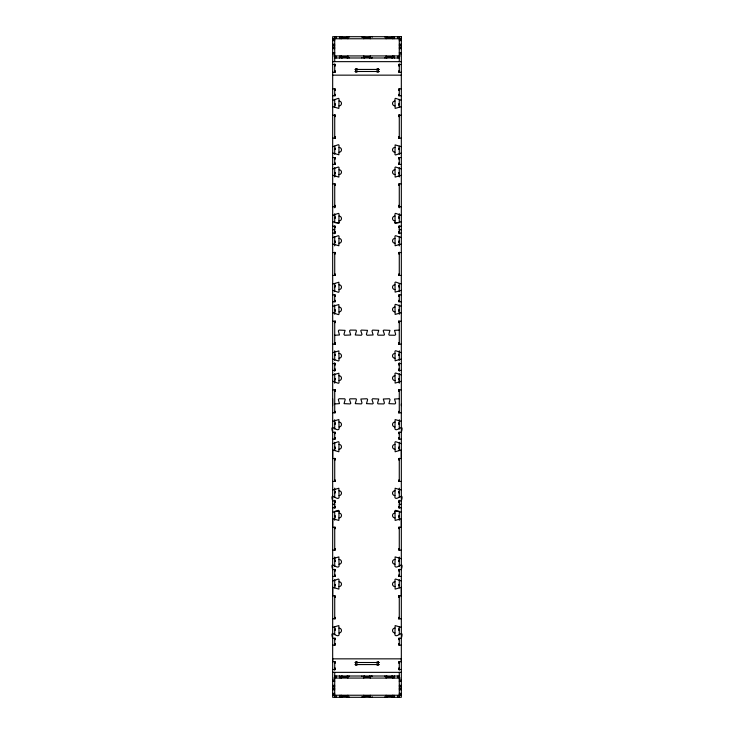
<?xml version="1.0" encoding="UTF-8"?>
<svg xmlns="http://www.w3.org/2000/svg" width="734" height="734" viewBox="0 0 734 734"><rect width="100%" height="100%" fill="white"/><g stroke="black" fill="none" stroke-linecap="round" stroke-linejoin="round"><path stroke-width="1.1" d="M332.667 405.627L332.667 398.745M401.333 405.627L401.333 403.92M334.722 335.254L339.484 334.979L338.328 330.961L338.989 330.08L345.09 330.355L343.934 334.365L344.595 335.254L350.696 334.979L349.549 330.961L350.201 330.08L356.063 330.153L356.412 330.961L355.265 334.979L361.367 335.254L362.018 334.374L360.743 330.649L361.422 330.08L367.523 330.355L366.367 334.374L367.028 335.254L373.129 334.979L371.982 330.961L372.633 330.08L378.735 330.355L377.588 334.374L377.937 335.181L384.102 335.181L384.451 334.374L383.176 330.649L383.854 330.08L389.956 330.355L388.8 334.374L389.148 335.181L395.011 335.254L395.672 334.374L394.516 330.355L399.278 330.08M332.768 100.283L338.383 98.328L339.025 98.76L338.869 108.421L332.768 106.669M401.333 106.659L395.131 108.421L394.975 98.76L395.617 98.328L401.333 100.292M332.768 146.644L338.383 144.69L339.025 145.121L338.869 154.791L332.768 153.03M401.333 153.03L395.617 154.984L394.975 154.553L395.131 144.892L401.333 146.653M332.768 168.948L338.383 166.994L339.025 167.425L338.869 177.096L332.768 175.343M401.333 175.334L395.131 177.096L394.975 167.425L395.617 166.994L401.333 168.958M332.768 215.31L338.383 213.355L339.025 213.796L338.869 223.457L332.768 221.705M401.333 221.696L395.131 223.457L394.975 213.796L395.617 213.355L401.333 215.319M332.768 237.623L338.383 235.66L339.025 236.1L338.869 245.762L332.768 244.009M401.333 244L395.131 245.762L394.975 236.1L395.617 235.66L401.333 237.623M332.768 283.985L338.869 282.232L339.025 291.893L338.383 292.325L332.768 290.37M401.333 290.361L395.131 292.123L394.975 282.462L395.617 282.03L401.333 283.994M401.333 312.675L395.131 314.436L394.975 304.766L395.617 304.335L401.333 306.298M332.768 352.65L338.869 350.898L339.025 360.559L338.383 361L332.768 359.045M401.333 359.036L395.131 360.798L394.975 351.127L395.617 350.696L401.333 352.659M332.768 374.955L338.869 373.202L339.025 382.873L338.383 383.304L332.768 381.35M401.333 381.341L395.131 383.102L394.975 373.441L395.617 373L401.333 374.964M332.768 421.325L338.869 419.564L339.071 428.977C336.906 432.482 329.511 422.078 332.667 432.234L335.41 432.234L335.41 433.611L334.722 433.611M332.768 443.63L338.383 441.675L339.025 442.107L338.869 451.768L332.713 450.015L332.667 458.557L335.41 458.557L335.41 459.934L334.722 459.934M332.768 489.991L338.869 488.238L339.071 497.652C336.906 501.139 329.575 490.752 332.667 500.909L335.41 500.909L335.41 502.276L334.722 502.276M332.768 512.295L338.383 510.341L339.025 510.772L338.869 520.443L332.713 518.681L332.667 527.232L335.41 527.232L335.41 528.599L334.722 528.599M332.768 558.657L338.869 556.904L339.071 566.318C336.906 569.804 329.575 559.427 332.667 569.575L335.41 569.575L335.41 570.951L334.722 570.951M332.768 580.97L338.383 579.016L339.025 579.447L338.869 589.108L332.713 587.347L332.667 595.898L335.41 595.898L335.41 597.274L334.722 597.274M332.768 627.331L338.869 625.579L339.071 634.983C336.906 638.479 329.575 628.093 332.667 638.241L335.41 638.241L335.41 639.617L334.722 639.617M332.768 306.289L338.869 304.537L339.025 314.198L338.383 314.638L332.768 312.675M333.814 38.764L400.186 38.764M332.667 39.214L334.722 39.214M399.278 39.214L401.333 39.214M332.667 40.59L334.722 40.59M399.278 40.59L401.333 40.59M332.667 44.26L334.722 44.26M399.278 44.26L401.333 44.26M332.667 45.636L334.722 45.636M399.278 45.636L401.333 45.636M332.667 47.233L334.722 47.233M399.278 47.233L401.333 47.233M332.667 48.6L334.722 48.6M399.278 48.6L401.333 48.6M332.667 52.609L334.722 52.609M399.278 52.609L401.333 52.609M332.667 53.986L334.722 53.986M399.278 53.986L401.333 53.986M333.814 55.931L400.186 55.931M334.722 57.986L399.278 57.986M332.667 61.647L401.333 61.647M332.667 64.509L335.41 64.509L335.41 65.886L334.722 65.886M401.333 64.509L398.59 64.509L398.59 65.886L399.278 65.886M354.926 69.436L379.478 69.436M334.722 70.923L335.41 70.923L335.41 72.29L332.667 72.29M399.278 70.923L398.59 70.923L398.59 72.29L401.333 72.29M334.722 71.492L335.41 71.492M354.926 71.492L379.478 71.492M398.59 71.492L399.278 71.492M332.667 75.152L401.333 75.152M332.667 88.887L335.41 88.887L335.41 90.264L334.722 90.264M401.333 88.887L398.59 88.887L398.59 90.264L399.278 90.264M334.722 94.383L335.41 94.383L335.41 95.759L332.667 95.759M399.278 94.383L398.59 94.383L398.59 95.759L401.333 95.759M334.722 103.824L335.41 103.824L335.41 105.201M399.278 103.824L398.59 103.824L398.59 105.201M334.722 115.155L335.41 115.155M398.59 115.155L399.278 115.155M332.667 115.21L335.41 115.21L335.41 116.587L334.722 116.587M401.333 115.21L398.59 115.21L398.59 116.587L399.278 116.587M334.722 136.726L335.41 136.726L335.41 138.102L332.667 138.102M399.278 136.726L398.59 136.726L398.59 138.102L401.333 138.102M335.41 138.157L334.722 138.157L334.722 114.871M398.59 138.157L399.278 138.157L399.278 114.871M334.722 149.488L335.41 149.488L335.41 148.112M399.278 149.488L398.59 149.488L398.59 148.112M332.667 157.562L335.41 157.562L335.41 158.929L334.722 158.929M401.333 157.562L398.59 157.562L398.59 158.929L399.278 158.929M334.722 163.049L335.41 163.049L335.41 164.425L332.667 164.425M399.278 163.049L398.59 163.049L398.59 164.425L401.333 164.425M334.722 172.49L335.41 172.49L335.41 173.866M399.278 172.49L398.59 172.49L398.59 173.866M334.209 175.243L334.722 175.243M399.278 175.243L399.791 175.243M332.667 183.885L335.41 183.885L335.41 185.252L334.722 185.252M401.333 183.885L398.59 183.885L398.59 185.252L399.278 185.252M334.722 205.401L335.41 205.401L335.41 206.768L334.722 206.832M399.278 205.401L398.59 205.401L398.59 206.768L399.278 206.832M332.667 206.768L335.41 206.768M398.59 206.768L401.333 206.768M334.209 215.411L334.722 215.411M399.278 215.411L399.791 215.411M334.722 218.163L335.41 218.163L335.41 216.787M399.278 218.163L398.59 218.163L398.59 216.787M339.255 222.677L334.722 222.677L334.722 213.713M394.745 222.677L399.278 222.677L399.278 213.713M332.667 226.228L335.41 226.228L335.41 227.604L334.722 227.604M401.333 226.228L398.59 226.228L398.59 227.604L399.278 227.604M332.667 229.659L334.722 229.659M399.278 229.659L401.333 229.659M334.722 231.724L335.41 231.724L335.41 233.091L332.667 233.091M399.278 231.724L398.59 231.724L398.59 233.091L401.333 233.091M334.209 236.761L334.722 236.761L334.722 245.853M399.791 236.761L399.278 236.761L399.278 245.853M334.722 241.165L335.41 241.165L335.41 242.541M399.278 241.165L398.59 241.165L398.59 242.541M334.722 252.496L335.41 252.496L335.41 253.927L334.722 253.927M399.278 253.927L398.59 253.927L398.59 252.551L399.278 252.496M332.667 252.551L335.41 252.551M398.59 252.551L401.333 252.551M334.722 274.066L335.41 274.066L335.41 275.443L334.722 275.498L334.722 252.212M399.278 274.066L398.59 274.066L398.59 275.443L399.278 275.498L399.278 252.212M332.667 275.443L335.41 275.443M398.59 275.443L401.333 275.443M334.722 286.829L335.41 286.829L335.41 285.453M399.278 286.829L398.59 286.829L398.59 285.453M332.667 294.894L335.41 294.894L335.41 296.27L334.722 296.27M401.333 294.894L398.59 294.894L398.59 296.27L399.278 296.27M334.722 300.389L335.41 300.389L335.41 301.766L332.667 301.766M399.278 300.389L398.59 300.389L398.59 301.766L401.333 301.766M334.722 309.831L335.41 309.831L335.41 311.207M399.278 309.831L398.59 309.831L398.59 311.207M334.209 312.583L334.722 312.583M399.278 312.583L399.791 312.583M335.41 321.162L334.722 321.162L334.722 344.163L335.41 344.163M398.59 321.162L399.278 321.162L399.278 344.163L398.59 344.163M332.667 321.217L335.41 321.217L335.41 322.593L334.722 322.593M401.333 321.217L398.59 321.217L398.59 322.593L399.278 322.593M334.722 342.741L335.41 342.741L335.41 344.108L332.667 344.108M399.278 342.741L398.59 342.741L398.59 344.108L401.333 344.108M334.722 355.495L335.41 355.495L335.41 354.127M399.278 355.495L398.59 355.495L398.59 354.127M332.667 363.569L335.41 363.569L335.41 364.936L334.722 364.936M401.333 363.569L398.59 363.569L398.59 364.936L399.278 364.936M334.722 369.064L335.41 369.064L335.41 370.431L332.667 370.431M399.278 369.064L398.59 369.064L398.59 370.431L401.333 370.431M334.722 378.505L335.41 378.505L335.41 379.873M399.278 378.505L398.59 378.505L398.59 379.873M334.209 381.249L334.722 381.249M399.278 381.249L399.791 381.249M334.722 389.837L335.41 389.837M398.59 389.837L399.278 389.837M332.667 389.892L335.41 389.892L335.41 391.259L334.722 391.259M401.333 389.892L398.59 389.892L398.59 391.259L399.278 391.259M399.278 398.745L394.516 399.021L395.672 403.039L395.011 403.92L388.91 403.645L390.066 399.635L389.405 398.745L383.304 399.021L384.451 403.039L383.799 403.92L377.937 403.847L377.588 403.039L378.735 399.021L372.633 398.745L371.982 399.626L373.257 403.351L372.578 403.92L366.477 403.645L367.633 399.626L366.972 398.745L360.871 399.021L362.018 403.039L361.367 403.92L355.265 403.645L356.412 399.626L356.063 398.819L349.898 398.819L349.549 399.626L350.824 403.351L350.146 403.92L344.044 403.645L345.2 399.626L344.852 398.819L338.989 398.745L338.328 399.626L339.484 403.645L334.722 403.92M334.722 411.407L335.41 411.407L335.41 412.783L332.667 412.783M399.278 411.407L398.59 411.407L398.59 412.783M398.59 412.838L401.333 412.783M334.722 424.169L335.41 424.169L335.41 422.793M399.278 424.169L398.59 424.169L398.59 422.793M399.278 433.611L398.59 433.611L398.59 432.234L401.333 432.234C404.526 422.078 397.048 432.464 394.929 428.977L395.131 419.564L401.333 421.325M334.722 437.73L335.41 437.73L335.41 439.106L332.667 439.106M399.278 437.73L398.59 437.73L398.59 439.106L401.333 439.106M334.722 447.171L335.41 447.171L335.41 448.547M399.278 447.171L398.59 447.171L398.59 448.547M334.209 449.914L334.722 449.914M399.278 449.914L399.791 449.914M399.278 459.934L398.59 459.934L398.59 458.557L401.333 458.557L401.333 450.006L395.131 451.768L394.975 442.107L395.617 441.675L401.333 443.639M334.722 480.073L335.41 480.073L335.41 481.449L332.667 481.449M399.278 480.073L398.59 480.073L398.59 481.449L401.333 481.449M334.722 492.835L335.41 492.835L335.41 491.459M399.278 492.835L398.59 492.835L398.59 491.459M334.209 497.239L334.722 497.239L334.722 488.147M399.791 497.239L399.278 497.239L399.278 488.147M399.278 502.276L398.59 502.276L398.59 500.909L401.333 500.909C404.434 490.752 397.039 501.12 394.929 497.652L395.131 488.238L401.333 490M332.667 504.341L334.722 504.341M399.278 504.341L401.333 504.341M334.722 506.396L335.41 506.396L335.41 507.772L332.667 507.772M399.278 506.396L398.59 506.396L398.59 507.772L401.333 507.772M339.255 511.323L334.722 511.323L334.722 520.287M394.745 511.323L399.278 511.323L399.278 520.287M334.722 515.837L335.41 515.837L335.41 517.213M399.278 515.837L398.59 515.837L398.59 517.213M399.278 528.599L398.59 528.599L398.59 527.232L401.333 527.232L401.333 518.681L395.131 520.443L394.975 510.772L395.617 510.341L401.333 512.304M334.722 548.748L335.41 548.748L335.41 550.115L332.667 550.115M399.278 548.748L398.59 548.748L398.59 550.115L401.333 550.115M334.209 558.757L334.722 558.757M399.278 558.757L399.791 558.757M334.722 561.51L335.41 561.51L335.41 560.134M399.278 561.51L398.59 561.51L398.59 560.134M399.278 570.951L398.59 570.951L398.59 569.575L401.333 569.575C404.434 559.418 397.039 569.786 394.929 566.318L395.131 556.904L401.333 558.666M334.722 575.071L335.41 575.071L335.41 576.438L332.667 576.438M399.278 575.071L398.59 575.071L398.59 576.438L401.333 576.438M334.722 584.512L335.41 584.512L335.41 585.888M399.278 584.512L398.59 584.512L398.59 585.888M398.59 595.843L401.333 595.898L401.333 587.347L395.131 589.108L394.975 579.447L395.617 579.016L401.333 580.97M399.278 597.274L398.59 597.274L398.59 595.898M334.722 617.413L335.41 617.413L335.41 618.79L332.667 618.79M399.278 617.413L398.59 617.413L398.59 618.79M398.59 618.845L401.333 618.79M334.722 630.176L335.41 630.176L335.41 628.799M399.278 630.176L398.59 630.176L398.59 628.799M399.278 639.617L398.59 639.617L398.59 638.241L401.333 638.241C404.434 628.093 397.039 638.461 394.929 634.983L395.131 625.579L401.333 627.341M334.722 643.736L335.41 643.736L335.41 645.113L332.667 645.113M399.278 643.736L398.59 643.736L398.59 645.113L401.333 645.113M334.722 662.508L335.41 662.508M354.926 662.508L379.478 662.508M398.59 662.508L399.278 662.508M334.722 663.077L335.41 663.077L335.41 661.71L332.667 661.71L332.667 658.848L401.333 658.848L401.333 661.71L398.59 661.71L398.59 663.077L399.278 663.077M354.926 664.564L379.478 664.564M334.722 668.114L335.41 668.114L335.41 669.491L332.667 669.491M399.278 668.114L398.59 668.114L398.59 669.491L401.333 669.491M332.667 672.353L401.333 672.353M334.722 676.014L399.278 676.014M333.814 678.069L400.186 678.069M332.667 680.014L334.722 680.014M399.278 680.014L401.333 680.014M332.667 681.391L334.722 681.391M399.278 681.391L401.333 681.391M332.667 685.4L334.722 685.4M399.278 685.4L401.333 685.4M332.667 686.767L334.722 686.767M399.278 686.767L401.333 686.767M332.667 688.364L334.722 688.364M399.278 688.364L401.333 688.364M332.667 689.74L334.722 689.74M399.278 689.74L401.333 689.74M332.667 693.41L334.722 693.41M399.278 693.41L401.333 693.41M332.667 694.786L334.722 694.786M399.278 694.786L401.333 694.786M333.814 695.236L400.186 695.236M399.278 36.7L399.278 61.647M399.278 63.821L399.278 72.29M399.278 88.887L399.278 95.759M399.278 99.356L399.278 107.155M399.278 146.158L399.278 154.351M399.278 157.562L399.278 164.425M399.278 167.627L399.278 176.94M399.278 183.821L399.278 207.805M399.278 225.824L399.278 233.779M399.278 283.498L399.278 291.692M399.278 294.894L399.278 301.766M399.278 304.968L399.278 314.28M399.278 350.806L399.278 360.366M399.278 362.706L399.278 371.294M399.278 373.634L399.278 383.194M399.278 389.543L399.278 412.838M399.278 419.72L399.278 429.032M399.278 432.234L399.278 439.106M399.278 442.308L399.278 450.502M399.278 458.218L399.278 481.504M399.278 500.221L399.278 508.176M399.278 527.168L399.278 550.179M399.278 557.06L399.278 566.373M399.278 569.235L399.278 576.438M399.278 579.649L399.278 587.842M399.278 595.843L399.278 618.845M399.278 626.845L399.278 634.644M399.278 638.241L399.278 645.113M399.278 661.71L399.278 670.179M399.278 672.353L399.278 697.3M397.828 36.7L397.828 38.416M397.828 56.27L397.828 57.986M397.828 676.014L397.828 677.73M397.828 695.584L397.828 697.3M394.461 36.7L394.461 37.214M394.461 57.472L394.461 57.986M394.461 676.014L394.461 676.528M394.461 696.786L394.461 697.3M393.938 37.039L393.938 38.764M393.938 55.931L393.938 57.647M393.938 676.353L393.938 678.069M393.938 695.236L393.938 696.961M392.497 36.7L392.497 38.764M392.525 55.931L392.497 57.986M392.497 676.014L392.497 678.069M392.525 695.236L392.497 697.3M391.708 36.7L391.708 37.728L386.901 37.728L386.901 36.7M391.708 57.986L391.708 56.958L386.901 56.958L386.901 57.986M391.708 676.014L391.708 677.042L386.901 677.042L386.901 676.014M391.708 697.3L391.708 696.272L386.901 696.272L386.901 697.3M386.093 36.7L386.121 38.764M386.121 55.931L386.093 57.986M386.093 676.014L386.121 678.069M386.121 695.236L386.093 697.3M384.845 36.7L384.845 37.214M384.845 57.472L384.845 57.986M384.845 676.014L384.845 676.528M384.845 696.786L384.845 697.3M372.147 36.7L372.147 37.214M372.147 57.472L372.147 57.986M372.147 676.014L372.147 676.528M372.147 696.786L372.147 697.3M371.459 57.472L371.459 57.986M371.459 676.014L371.459 676.528M370.184 36.7L370.22 38.764M370.22 55.931L370.184 57.986M370.184 676.014L370.184 678.069M370.22 695.236L370.184 697.3M369.404 36.7L369.404 37.728L364.596 37.728L364.596 36.7M369.404 57.986L369.404 56.958L364.596 56.958L364.596 57.986M369.404 676.014L369.404 677.042L364.596 677.042L364.596 676.014M369.404 697.3L369.404 696.272L364.596 696.272L364.596 697.3M363.816 36.7L363.78 38.764M363.816 55.931L363.816 57.986M363.816 676.014L363.78 678.069M363.78 695.236L363.816 697.3M362.541 36.7L362.541 37.214M362.541 696.786L362.541 697.3M361.853 36.7L361.853 37.214M361.853 57.472L361.853 57.986M361.853 676.014L361.853 676.528M361.853 696.786L361.853 697.3M349.155 36.7L349.155 37.214M349.155 57.472L349.155 57.986M349.155 676.014L349.155 676.528M349.155 696.786L349.155 697.3M347.907 36.7L347.879 38.764M347.879 55.931L347.879 57.986M347.907 676.014L347.879 678.069M347.879 695.236L347.907 697.3M347.099 36.7L347.099 37.728L342.292 37.728L342.292 36.7M347.099 57.986L347.099 56.958L342.292 56.958L342.292 57.986M347.099 676.014L347.099 677.042L342.292 677.042L342.292 676.014M347.099 697.3L347.099 696.272L342.292 696.272L342.292 697.3M341.503 36.7L341.503 38.764M341.503 55.931L341.503 57.986M341.503 676.014L341.503 678.069M341.475 695.236L341.503 697.3M340.062 37.039L340.062 38.764M340.062 55.931L340.062 57.647M340.062 676.353L340.062 678.069M340.062 695.236L340.062 696.961M339.539 36.7L339.539 37.214M339.539 57.472L339.539 57.986M339.539 676.014L339.539 676.528M339.539 696.786L339.539 697.3M336.172 36.7L336.172 38.416M336.172 56.27L336.172 57.986M336.172 676.014L336.172 677.73M336.172 695.584L336.172 697.3M334.722 36.7L334.722 61.647M334.722 63.821L334.722 72.29M334.722 88.887L334.722 95.759M334.722 99.356L334.722 107.155M334.722 146.158L334.722 154.351M334.722 157.562L334.722 164.425M334.722 167.627L334.722 176.94M334.722 183.821L334.722 207.805M334.722 225.824L334.722 233.779M334.722 283.498L334.722 291.692M334.722 294.894L334.722 301.766M334.722 304.968L334.722 314.28M334.722 350.806L334.722 360.366M334.722 362.706L334.722 371.294M334.722 373.634L334.722 383.194M334.722 389.543L334.722 412.838M334.722 419.72L334.722 429.032M334.722 432.234L334.722 439.106M334.722 442.308L334.722 450.502M334.722 458.218L334.722 481.504M334.722 500.221L334.722 508.176M334.722 527.168L334.722 550.179M334.722 557.06L334.722 566.373M334.722 569.235L334.722 576.438M334.722 579.649L334.722 587.842M334.722 595.843L334.722 618.845M334.722 626.845L334.722 634.644M334.722 638.241L334.722 645.113M334.722 661.71L334.722 670.179M334.722 672.353L334.722 697.3M394.929 105.88A2.404 2.404 0 0 1 392.525 103.476A2.404 2.404 0 0 1 394.929 101.072M339.071 101.072A2.404 2.404 0 0 1 341.475 103.476A2.404 2.404 0 0 1 339.071 105.88M339.071 147.433A2.404 2.404 0 0 1 341.475 149.837A2.404 2.404 0 0 1 339.071 152.241M339.071 169.737A2.404 2.404 0 0 1 341.475 172.141A2.404 2.404 0 0 1 339.071 174.545M394.929 152.241A2.404 2.404 0 0 1 392.525 149.837A2.404 2.404 0 0 1 394.929 147.433M394.929 174.545A2.404 2.404 0 0 1 392.525 172.141A2.404 2.404 0 0 1 394.929 169.737M339.071 216.108A2.404 2.404 0 0 1 341.475 218.512A2.404 2.404 0 0 1 339.071 220.916M339.071 238.412A2.404 2.404 0 0 1 341.475 240.816A2.404 2.404 0 0 1 339.071 243.22M394.929 220.916A2.404 2.404 0 0 1 392.525 218.512A2.404 2.404 0 0 1 394.929 216.108M394.929 243.22A2.404 2.404 0 0 1 392.525 240.816A2.404 2.404 0 0 1 394.929 238.412M339.071 307.078A2.404 2.404 0 0 1 341.475 309.482A2.404 2.404 0 0 1 339.071 311.886M339.071 284.774A2.404 2.404 0 0 1 341.475 287.178A2.404 2.404 0 0 1 339.071 289.581M394.929 311.886A2.404 2.404 0 0 1 392.525 309.482A2.404 2.404 0 0 1 394.929 307.078M394.929 289.581A2.404 2.404 0 0 1 392.525 287.178A2.404 2.404 0 0 1 394.929 284.774M339.071 628.12A2.404 2.404 0 0 1 341.475 630.524A2.404 2.404 0 0 1 339.071 632.928M394.929 632.928A2.404 2.404 0 0 1 392.525 630.524A2.404 2.404 0 0 1 394.929 628.12M394.929 586.567A2.404 2.404 0 0 1 392.525 584.163A2.404 2.404 0 0 1 394.929 581.759M394.929 564.263A2.404 2.404 0 0 1 392.525 561.859A2.404 2.404 0 0 1 394.929 559.455M339.071 581.759A2.404 2.404 0 0 1 341.475 584.163A2.404 2.404 0 0 1 339.071 586.567M339.071 559.455A2.404 2.404 0 0 1 341.475 561.859A2.404 2.404 0 0 1 339.071 564.263M394.929 517.892A2.404 2.404 0 0 1 392.525 515.488A2.404 2.404 0 0 1 394.929 513.084M394.929 495.588A2.404 2.404 0 0 1 392.525 493.184A2.404 2.404 0 0 1 394.929 490.78M339.071 513.084A2.404 2.404 0 0 1 341.475 515.488A2.404 2.404 0 0 1 339.071 517.892M339.071 490.78A2.404 2.404 0 0 1 341.475 493.184A2.404 2.404 0 0 1 339.071 495.588M394.929 426.922A2.404 2.404 0 0 1 392.525 424.518A2.404 2.404 0 0 1 394.929 422.114M394.929 449.226A2.404 2.404 0 0 1 392.525 446.822A2.404 2.404 0 0 1 394.929 444.419M339.071 422.114A2.404 2.404 0 0 1 341.475 424.518A2.404 2.404 0 0 1 339.071 426.922M339.071 444.419A2.404 2.404 0 0 1 341.475 446.822A2.404 2.404 0 0 1 339.071 449.226M339.071 375.753A2.404 2.404 0 0 1 341.475 378.157A2.404 2.404 0 0 1 339.071 380.561M339.071 353.439A2.404 2.404 0 0 1 341.475 355.843A2.404 2.404 0 0 1 339.071 358.247M394.929 380.561A2.404 2.404 0 0 1 392.525 378.157A2.404 2.404 0 0 1 394.929 375.753M394.929 358.247A2.404 2.404 0 0 1 392.525 355.843A2.404 2.404 0 0 1 394.929 353.439M401.333 36.7L332.667 36.7L332.667 697.3L401.333 697.3L401.333 36.7M356.926 68.748L355.559 68.748L355.559 72.18L356.926 72.18L356.926 68.748M378.441 68.748L377.074 68.748L377.074 72.18L378.441 72.18L378.441 68.748M356.926 661.82L355.559 661.82L355.559 665.252L356.926 665.252L356.926 661.82M378.441 661.82L377.074 661.82L377.074 665.252L378.441 665.252L378.441 661.82"/></g></svg>
